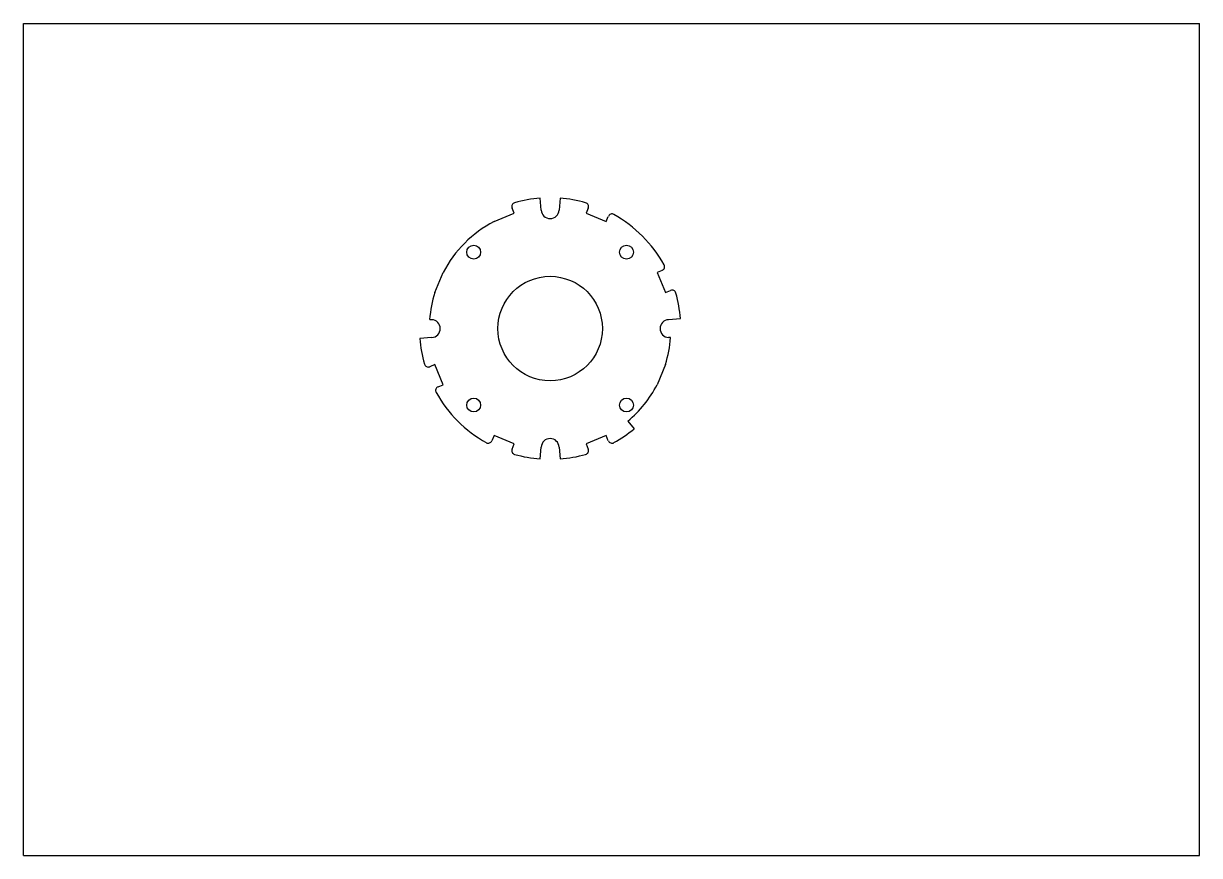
# Model space of a CAD drawing. Header units: millimetres. Extents: x 0 to 297, y 0 to 210.
import ezdxf

# ---------------------------------------------------------------- set-up
doc = ezdxf.new("R2010")
doc.units = ezdxf.units.MM
doc.header["$LTSCALE"] = 16.335
doc.layers.get('0').update_dxf_attribs({"linetype": 'CONTINUOUS'})
doc.layers.add('1__AXES', color=7, linetype='CONTINUOUS')
doc.layers.add('3__DETAIL', color=7, linetype='CONTINUOUS')

msp = doc.modelspace()

# ---------------------------------------------------------------- linework, layer by layer
at = {"color": 7, "linetype": 'CONTINUOUS'}
for p, q in [((0, 0), (0, 210)), ((0, 210), (297, 210)), ((297, 0), (297, 210)), ((123.91, 162.12), (123.38, 163.41)), ((142.62, 163.41), (142.09, 162.12)), ((118.83, 160.02), (123.91, 162.12)), ((142.09, 162.12), (147.17, 160.02)), ((147.17, 160.02), (147.7, 161.31)), ((103.88, 142.09), (105.98, 147.17)), ((161.31, 147.7), (160.02, 147.17)), ((160.02, 147.17), (162.12, 142.09)), ((162.12, 142.09), (163.41, 142.62)), ((102.58, 135.29), (103.08, 135.25)), ((163.42, 130.71), (162.92, 130.75)), ((103.88, 123.91), (102.59, 123.38)), ((105.98, 118.83), (103.88, 123.91)), ((162.12, 123.91), (160.02, 118.83)), ((104.69, 118.3), (105.98, 118.83)), ((152.61, 109.63), (154.21, 107.72)), ((118.83, 105.98), (118.3, 104.69)), ((123.91, 103.88), (118.83, 105.98)), ((147.17, 105.98), (142.09, 103.88)), ((147.7, 104.69), (147.17, 105.98)), ((123.38, 102.59), (123.91, 103.88)), ((142.09, 103.88), (142.62, 102.59)), ((0, 0), (297, 0))]:
    msp.add_line(p, q, dxfattribs=at)
for centre, radius, start, end in [((124.3, 163.8), 1, 105.7739, 202.5), ((133, 133), 33, 94.362, 105.7703), ((133, 133), 33, 74.2299, 85.638), ((141.7, 163.8), 1, 337.5, 74.2339), ((148.63, 160.93), 1, 60.7784, 157.5), ((133, 133), 33, 29.2292, 60.7704), ((133, 133), 30.51, 117.6714, 152.3286), ((160.93, 148.63), 1, 292.5, 29.2099), ((163.8, 141.7), 1, 15.7655, 112.5), ((133, 133), 30.51, 162.6714, 175.6901), ((133, 133), 33, 4.362, 15.77), ((133, 133), 30.51, 342.6714, 355.6901), ((133, 133), 33, 184.362, 195.77), ((102.2, 124.3), 1, 195.7655, 292.5), ((133, 133), 30.51, 310, 332.3286), ((105.07, 117.37), 1, 112.5, 209.2099), ((133, 133), 33, 209.2292, 240.7704), ((133, 133), 33, 299.2292, 310), ((117.37, 105.07), 1, 240.7784, 337.5), ((148.63, 105.07), 1, 202.5, 299.2099), ((124.3, 102.2), 1, 157.5, 254.2339), ((133, 133), 33, 254.2299, 265.638), ((133, 133), 33, 274.362, 285.77), ((141.7, 102.2), 1, 285.7655, 22.5)]:
    msp.add_arc(centre, radius, start, end, dxfattribs=at)
at = {"layer": '1__AXES', "color": 7, "linetype": 'CONTINUOUS'}
for p, q in [((130.75, 162.92), (130.49, 165.9)), ((135.51, 165.9), (135.25, 162.92)), ((162.92, 135.25), (165.9, 135.51)), ((103.08, 130.75), (100.1, 130.49)), ((130.49, 100.1), (130.75, 103.08)), ((135.25, 103.08), (135.51, 100.1))]:
    msp.add_line(p, q, dxfattribs=at)
for centre in [(113.7, 152.3), (152.3, 152.3), (113.7, 113.7), (152.3, 113.7)]:
    msp.add_circle(centre, 1.75, dxfattribs=at)
for centre, start, end in [((133, 163), 182.1491, 357.8509), ((103, 133), 272.1491, 87.8509), ((163, 133), 92.1491, 267.8509), ((133, 103), 2.1491, 177.8509)]:
    msp.add_arc(centre, 2.25, start, end, dxfattribs=at)
at = {"layer": '3__DETAIL', "color": 7, "linetype": 'CONTINUOUS'}
msp.add_circle((133, 133), 13.19, dxfattribs=at)

doc.saveas('drawing.dxf')
